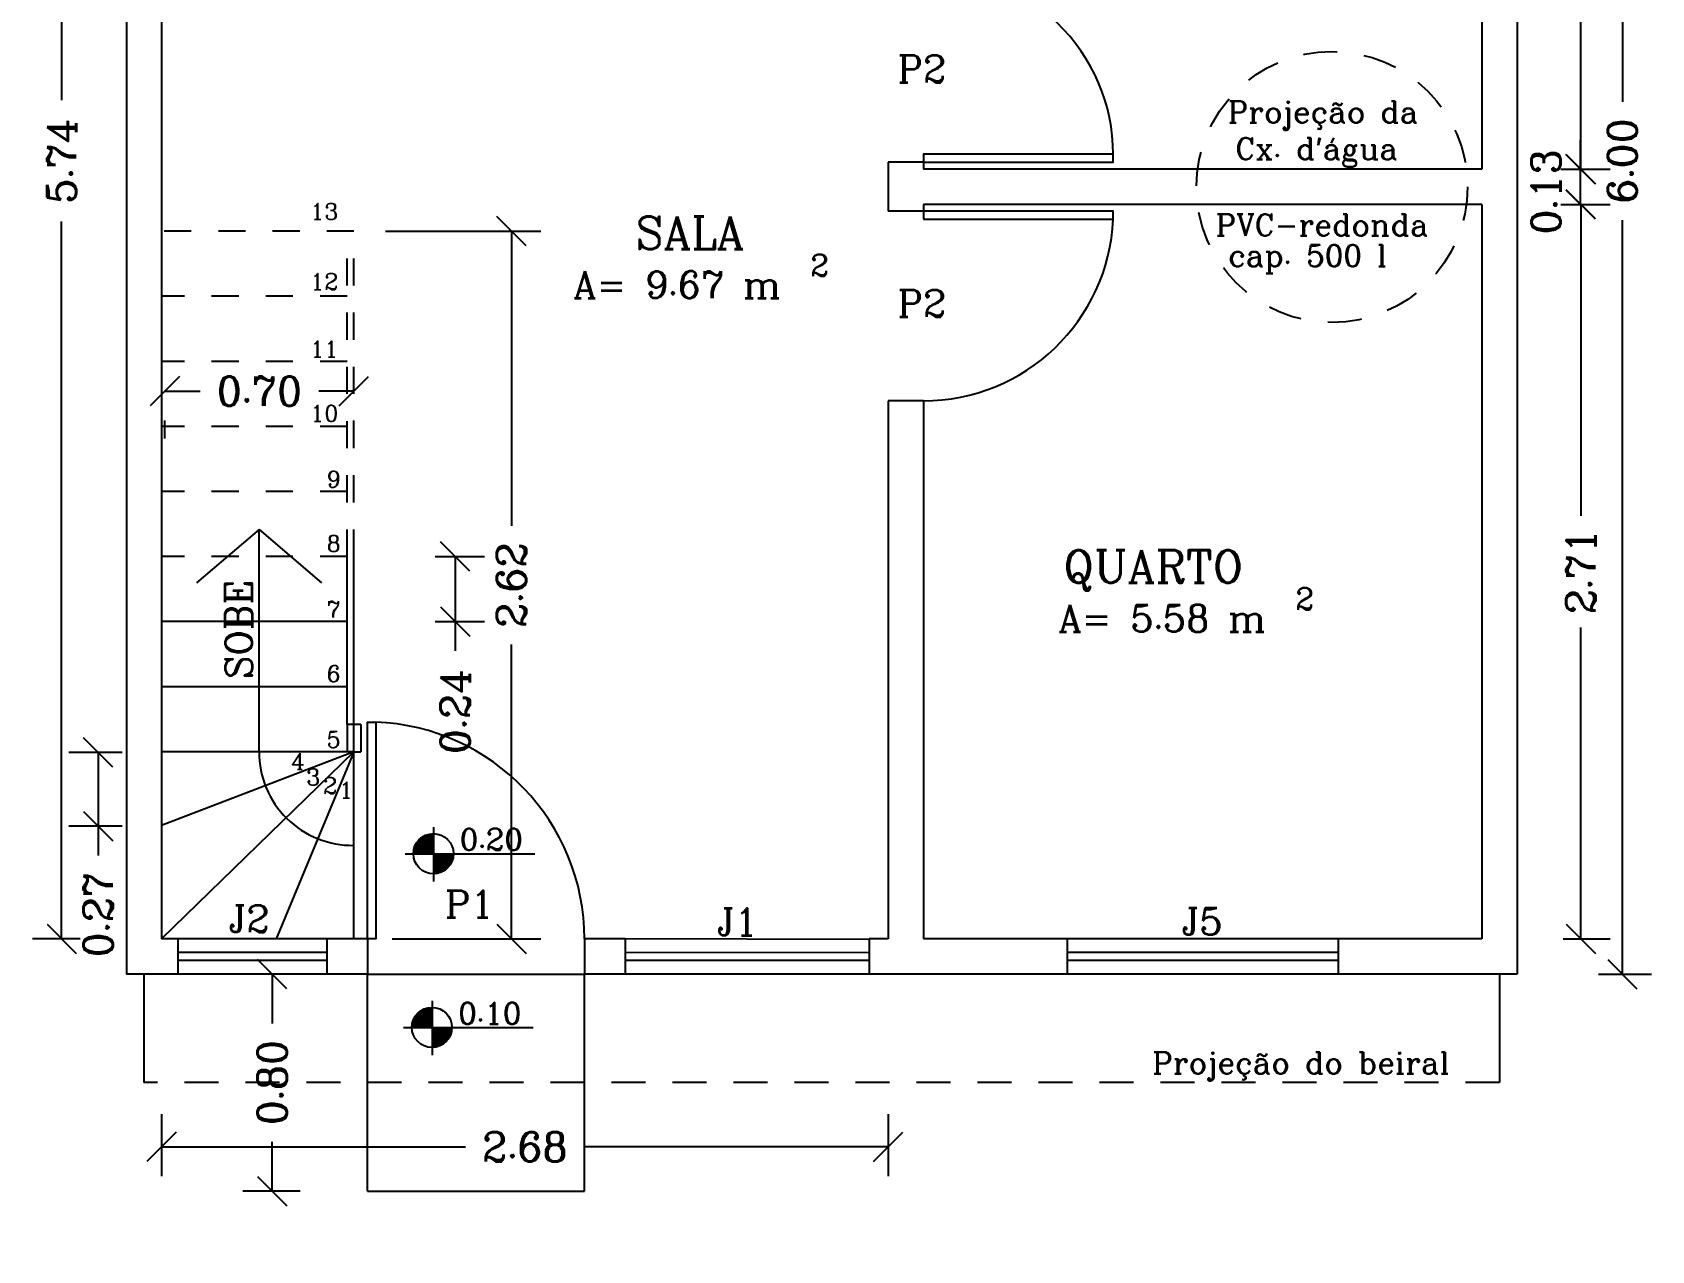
# Model space of a CAD drawing. Extents: x -79 to 141, y 7 to 81.
# Drawn here: x -75.36 to -69.38, y 69.97 to 74.46 of the extents above; entities that cross this region are included whole.
import ezdxf

# ---------------------------------------------------------------- set-up
doc = ezdxf.new("R2010")
doc.units = 0
doc.header["$LTSCALE"] = 10
doc.linetypes.add('DASHED2', pattern=[0.375, 0.25, -0.125])
doc.layers.get('0').update_dxf_attribs({"linetype": 'CONTINUOUS'})
doc.layers.get('DEFPOINTS').update_dxf_attribs({"linetype": 'CONTINUOUS'})
for name, color, linetype in [('COTAS', 244, 'CONTINUOUS'), ('EQUIPAMENTOS', 1, 'CONTINUOUS'), ('ESCADA', 5, 'CONTINUOUS'), ('JANELA', 5, 'CONTINUOUS'), ('MADEIRAMENTODETELHADO', 244, 'CONTINUOUS'), ('PAREDE', 7, 'CONTINUOUS'), ('PISO', 30, 'CONTINUOUS'), ('PORTA', 1, 'CONTINUOUS'), ('TELHADO', 30, 'CONTINUOUS'), ('TEXTO', 1, 'CONTINUOUS')]:
    doc.layers.add(name, color=color, linetype=linetype)
doc.styles.add('ROMANC', font='ROMANC.SHX')
doc.styles.get("Standard").update_dxf_attribs({"font": 'ROMANC.SHX'})
doc.dimstyles.get("Standard").update_dxf_attribs({"dimscale": 0.6, "dimtxt": 0.18, "dimasz": 0.18, "dimexe": 0.18, "dimexo": 0.25, "dimgap": 0.09, "dimtad": 0, "dimzin": 0, "dimtxsty": 'STANDARD', "dimblk1": 'OBLIQUE', "dimblk2": 'OBLIQUE', "dimsah": 1, "dimcen": 0.09, "dimclrd": 30, "dimclre": 30, "dimazin": 3, "dimtfac": 1, "dimtdec": 4, "dimtofl": 0, "dimtmove": 0, "dimatfit": 3, "dimtolj": 1, "dimtzin": 0})

# ---------------------------------------------------------------- blocks, each defined once
blk = doc.blocks.new('_OBLIQUE')
at = {"color": 0, "linetype": 'BYBLOCK'}
blk.add_line((-0.5, -0.5), (0.5, 0.5), dxfattribs=at)
blk = doc.blocks.new('*D176')
at = {"color": 30, "linetype": 'BYBLOCK', "ltscale": 0.05}
for p, q in [((-57.2033, 31.5369), (-57.2033, 31.3088)), ((-54.5233, 31.5369), (-54.5233, 31.3088)), ((-57.2033, 31.4168), (-56.0819, 31.4168)), ((-54.5233, 31.4168), (-55.6447, 31.4168))]:
    blk.add_line(p, q, dxfattribs=at)
at = {"layer": 'DEFPOINTS', "color": 0, "linetype": 'BYBLOCK', "ltscale": 0.05}
for p in [(-57.2033, 31.8369), (-54.5233, 31.8369), (-57.2033, 31.4168)]:
    blk.add_point(p, dxfattribs=at)
at = {"color": 30, "linetype": 'BYBLOCK', "ltscale": 0.05, "xscale": 0.108, "yscale": 0.108, "zscale": 0.108, "rotation": 180}
blk.add_blockref('_OBLIQUE', (-57.2033, 31.4168), dxfattribs=at)
at = {"color": 30, "linetype": 'BYBLOCK', "ltscale": 0.05, "xscale": 0.108, "yscale": 0.108, "zscale": 0.108}
blk.add_blockref('_OBLIQUE', (-54.5233, 31.4168), dxfattribs=at)
at = {"color": 0, "linetype": 'BYBLOCK', "ltscale": 0.05, "insert": (-55.8633, 31.4168), "char_height": 0.108, "attachment_point": 5}
blk.add_mtext('\\A1;2.68', dxfattribs=at)
blk = doc.blocks.new('*D175')
at = {"color": 30, "linetype": 'BYBLOCK', "ltscale": 0.05}
for p, q in [((-56.6373, 32.0538), (-56.9034, 32.0538)), ((-56.7954, 32.0538), (-56.7954, 31.8723)), ((-56.7954, 31.2538), (-56.7954, 31.4352)), ((-56.6923, 31.2538), (-56.9034, 31.2538))]:
    blk.add_line(p, q, dxfattribs=at)
at = {"layer": 'DEFPOINTS', "color": 0, "linetype": 'BYBLOCK', "ltscale": 0.05}
for p in [(-55.3773, 32.0538), (-56.7954, 31.2538), (-55.4323, 31.2538)]:
    blk.add_point(p, dxfattribs=at)
at = {"color": 30, "linetype": 'BYBLOCK', "ltscale": 0.05, "xscale": 0.108, "yscale": 0.108, "zscale": 0.108}
for p, rotation in [((-56.7954, 32.0538), 90), ((-56.7954, 31.2538), 270)]:
    blk.add_blockref('_OBLIQUE', p, dxfattribs=dict(at, rotation=rotation))
at = {"color": 0, "linetype": 'BYBLOCK', "ltscale": 0.05, "insert": (-56.7954, 31.6538), "char_height": 0.108, "attachment_point": 5, "rotation": 90}
blk.add_mtext('\\A1;0.80', dxfattribs=at)
blk = doc.blocks.new('*D174')
at = {"color": 30, "linetype": 'BYBLOCK', "ltscale": 0.05}
for p, q in [((-51.9033, 38.0538), (-51.707, 38.0538)), ((-51.815, 38.0538), (-51.815, 35.2723)), ((-51.815, 32.0538), (-51.815, 34.8352)), ((-51.9033, 32.0538), (-51.707, 32.0538))]:
    blk.add_line(p, q, dxfattribs=at)
at = {"layer": 'DEFPOINTS', "color": 0, "linetype": 'BYBLOCK', "ltscale": 0.05}
for p in [(-52.2033, 38.0538), (-52.2033, 32.0538), (-51.815, 32.0538)]:
    blk.add_point(p, dxfattribs=at)
at = {"color": 30, "linetype": 'BYBLOCK', "ltscale": 0.05, "xscale": 0.108, "yscale": 0.108, "zscale": 0.108}
for p, rotation in [((-51.815, 38.0538), 90), ((-51.815, 32.0538), 270)]:
    blk.add_blockref('_OBLIQUE', p, dxfattribs=dict(at, rotation=rotation))
at = {"color": 0, "linetype": 'BYBLOCK', "ltscale": 0.05, "insert": (-51.815, 35.0538), "char_height": 0.108, "attachment_point": 5, "rotation": 90}
blk.add_mtext('\\A1;6.00', dxfattribs=at)
blk = doc.blocks.new('*D173')
at = {"color": 30, "linetype": 'BYBLOCK', "ltscale": 0.05}
for p, q in [((-57.5033, 37.9238), (-57.68, 37.9238)), ((-57.572, 37.9238), (-57.572, 35.2775)), ((-57.572, 32.1838), (-57.572, 34.83)), ((-57.5033, 32.1838), (-57.68, 32.1838))]:
    blk.add_line(p, q, dxfattribs=at)
at = {"layer": 'DEFPOINTS', "color": 0, "linetype": 'BYBLOCK', "ltscale": 0.05}
for p in [(-57.2033, 37.9238), (-57.572, 32.1838), (-57.2033, 32.1838)]:
    blk.add_point(p, dxfattribs=at)
at = {"color": 30, "linetype": 'BYBLOCK', "ltscale": 0.05, "xscale": 0.108, "yscale": 0.108, "zscale": 0.108}
for p, rotation in [((-57.572, 37.9238), 90), ((-57.572, 32.1838), 270)]:
    blk.add_blockref('_OBLIQUE', p, dxfattribs=dict(at, rotation=rotation))
at = {"color": 0, "linetype": 'BYBLOCK', "ltscale": 0.05, "insert": (-57.572, 35.0538), "char_height": 0.108, "attachment_point": 5, "rotation": 90}
blk.add_mtext('\\A1;5.74', dxfattribs=at)
blk = doc.blocks.new('*D172')
at = {"color": 30, "linetype": 'BYBLOCK', "ltscale": 0.05}
for p, q in [((-52.0333, 37.9238), (-51.8599, 37.9238)), ((-51.9679, 37.9238), (-51.9679, 36.6923)), ((-51.9679, 35.0238), (-51.9679, 36.2552)), ((-52.0333, 35.0238), (-51.8599, 35.0238))]:
    blk.add_line(p, q, dxfattribs=at)
at = {"layer": 'DEFPOINTS', "color": 0, "linetype": 'BYBLOCK', "ltscale": 0.05}
for p in [(-52.3333, 37.9238), (-52.3333, 35.0238), (-51.9679, 35.0238)]:
    blk.add_point(p, dxfattribs=at)
at = {"color": 30, "linetype": 'BYBLOCK', "ltscale": 0.05, "xscale": 0.108, "yscale": 0.108, "zscale": 0.108}
for p, rotation in [((-51.9679, 37.9238), 90), ((-51.9679, 35.0238), 270)]:
    blk.add_blockref('_OBLIQUE', p, dxfattribs=dict(at, rotation=rotation))
at = {"color": 0, "linetype": 'BYBLOCK', "ltscale": 0.05, "insert": (-51.9679, 36.4738), "char_height": 0.108, "attachment_point": 5, "rotation": 90}
blk.add_mtext('\\A1;2.90', dxfattribs=at)
blk = doc.blocks.new('*D179')
at = {"color": 30, "linetype": 'BYBLOCK', "ltscale": 0.05}
for p, q in [((-52.0333, 34.8938), (-51.8599, 34.8938)), ((-51.9679, 34.8938), (-51.9679, 33.7445)), ((-51.9679, 32.1838), (-51.9679, 33.333)), ((-52.0333, 32.1838), (-51.8599, 32.1838)), ((-55.7833, 25.8938), (-54.7152, 25.8938)), ((-54.6072, 25.8938), (-54.6072, 25.1123)), ((-54.6072, 23.8938), (-54.6072, 24.6752)), ((-55.7833, 23.8938), (-54.7152, 23.8938))]:
    blk.add_line(p, q, dxfattribs=at)
at = {"layer": 'DEFPOINTS', "color": 0, "linetype": 'BYBLOCK', "ltscale": 0.05}
for p in [(-52.3333, 34.8938), (-52.3333, 32.1838), (-51.9679, 32.1838), (-54.6072, 25.8938), (-54.5233, 25.8938), (-54.5233, 23.8938)]:
    blk.add_point(p, dxfattribs=at)
at = {"color": 30, "linetype": 'BYBLOCK', "ltscale": 0.05, "xscale": 0.108, "yscale": 0.108, "zscale": 0.108}
for p, rotation in [((-51.9679, 34.8938), 90), ((-51.9679, 32.1838), 270), ((-54.6072, 25.8938), 90), ((-54.6072, 23.8938), 270)]:
    blk.add_blockref('_OBLIQUE', p, dxfattribs=dict(at, rotation=rotation))
at = {"color": 0, "linetype": 'BYBLOCK', "ltscale": 0.05, "char_height": 0.108, "attachment_point": 5, "rotation": 90}
for s, insert in [('\\A1;2.71', (-51.9679, 33.5388)), ('\\A1;2.00', (-54.6072, 24.8938))]:
    blk.add_mtext(s, dxfattribs=dict(at, insert=insert))
blk = doc.blocks.new('*D178')
at = {"color": 30, "linetype": 'BYBLOCK', "ltscale": 0.05}
for p, q in [((-56.194, 33.5945), (-56.0121, 33.5945)), ((-56.1201, 33.5945), (-56.1201, 33.3545)), ((-56.194, 33.3545), (-56.0121, 33.3545)), ((-56.1201, 33.3545), (-56.1201, 33.2465))]:
    blk.add_line(p, q, dxfattribs=at)
at = {"layer": 'DEFPOINTS', "color": 0, "linetype": 'BYBLOCK', "ltscale": 0.05}
for p in [(-56.494, 33.5945), (-56.494, 33.3545), (-56.1201, 33.3545)]:
    blk.add_point(p, dxfattribs=at)
at = {"color": 30, "linetype": 'BYBLOCK', "ltscale": 0.05, "xscale": 0.108, "yscale": 0.108, "zscale": 0.108}
for p, rotation in [((-56.1201, 33.5945), 90), ((-56.1201, 33.3545), 270)]:
    blk.add_blockref('_OBLIQUE', p, dxfattribs=dict(at, rotation=rotation))
at = {"color": 0, "linetype": 'BYBLOCK', "ltscale": 0.05, "insert": (-56.1201, 33.0228), "char_height": 0.108, "attachment_point": 5, "rotation": 90}
blk.add_mtext('\\A1;0.24', dxfattribs=at)
blk = doc.blocks.new('*D177')
at = {"color": 30, "linetype": 'BYBLOCK', "ltscale": 0.05}
for p, q in [((-56.3776, 34.7945), (-55.8049, 34.7945)), ((-55.9129, 34.7945), (-55.9129, 33.7077)), ((-55.9129, 32.1838), (-55.9129, 33.2705)), ((-56.3526, 32.1838), (-55.8049, 32.1838))]:
    blk.add_line(p, q, dxfattribs=at)
at = {"layer": 'DEFPOINTS', "color": 0, "linetype": 'BYBLOCK', "ltscale": 0.05}
for p in [(-56.6776, 34.7945), (-56.6526, 32.1838), (-55.9129, 32.1838)]:
    blk.add_point(p, dxfattribs=at)
at = {"color": 30, "linetype": 'BYBLOCK', "ltscale": 0.05, "xscale": 0.108, "yscale": 0.108, "zscale": 0.108}
for p, rotation in [((-55.9129, 34.7945), 90), ((-55.9129, 32.1838), 270)]:
    blk.add_blockref('_OBLIQUE', p, dxfattribs=dict(at, rotation=rotation))
at = {"color": 0, "linetype": 'BYBLOCK', "ltscale": 0.05, "insert": (-55.9129, 33.4891), "char_height": 0.108, "attachment_point": 5, "rotation": 90}
blk.add_mtext('\\A1;{2.62}', dxfattribs=at)
blk = doc.blocks.new('*D180')
at = {"color": 30, "linetype": 'BYBLOCK', "ltscale": 0.05}
for p, q in [((-57.3488, 32.8716), (-57.5457, 32.8716)), ((-57.4377, 32.8716), (-57.4377, 32.5996)), ((-57.3488, 32.5996), (-57.5457, 32.5996)), ((-57.4377, 32.5996), (-57.4377, 32.4916)), ((-55.7833, 25.8938), (-54.8284, 25.8938)), ((-54.7204, 25.8938), (-54.7204, 25.7623)), ((-54.7204, 25.1938), (-54.7204, 25.3252)), ((-55.7833, 25.1938), (-54.8284, 25.1938))]:
    blk.add_line(p, q, dxfattribs=at)
at = {"layer": 'DEFPOINTS', "color": 0, "linetype": 'BYBLOCK', "ltscale": 0.05}
for p in [(-57.0488, 32.8716), (-57.4377, 32.5996), (-57.0488, 32.5996), (-54.7204, 25.8938), (-54.5233, 25.8938), (-54.5233, 25.1938)]:
    blk.add_point(p, dxfattribs=at)
at = {"color": 30, "linetype": 'BYBLOCK', "ltscale": 0.05, "xscale": 0.108, "yscale": 0.108, "zscale": 0.108}
for p, rotation in [((-57.4377, 32.8716), 90), ((-57.4377, 32.5996), 270), ((-54.7204, 25.8938), 90), ((-54.7204, 25.1938), 270)]:
    blk.add_blockref('_OBLIQUE', p, dxfattribs=dict(at, rotation=rotation))
at = {"color": 0, "linetype": 'BYBLOCK', "ltscale": 0.05, "char_height": 0.108, "attachment_point": 5, "rotation": 90}
for s, insert in [('\\A1;0.27', (-57.4377, 32.2731)), ('\\A1;0.70', (-54.7204, 25.5438))]:
    blk.add_mtext(s, dxfattribs=dict(at, insert=insert))
blk = doc.blocks.new('*X56')
at = {"color": 0, "linetype": 'CONTINUOUS', "ltscale": 0.05}
for p, q in [((-55.4467, 9.8829), (-55.373, 9.9566)), ((-55.4466, 9.8865), (-55.3767, 9.9564)), ((-55.4463, 9.8904), (-55.3805, 9.9561)), ((-55.4458, 9.8944), (-55.3846, 9.9556)), ((-55.4449, 9.8988), (-55.389, 9.9547)), ((-55.444, 9.8821), (-55.372, 9.9541)), ((-55.4437, 9.9036), (-55.3938, 9.9535)), ((-55.4418, 9.909), (-55.3991, 9.9517)), ((-55.4404, 9.8821), (-55.372, 9.9505)), ((-55.4391, 9.9152), (-55.4054, 9.9489)), ((-55.4369, 9.8821), (-55.372, 9.947)), ((-55.4343, 9.9236), (-55.4138, 9.9441)), ((-55.4333, 9.8821), (-55.372, 9.9435)), ((-55.4298, 9.8821), (-55.372, 9.9399)), ((-55.4263, 9.8821), (-55.372, 9.9364)), ((-55.4227, 9.8821), (-55.372, 9.9328)), ((-55.4192, 9.8821), (-55.372, 9.9293)), ((-55.4157, 9.8821), (-55.372, 9.9258)), ((-55.4121, 9.8821), (-55.372, 9.9222)), ((-55.4086, 9.8821), (-55.372, 9.9187)), ((-55.4051, 9.8821), (-55.372, 9.9152)), ((-55.4015, 9.8821), (-55.372, 9.9116)), ((-55.398, 9.8821), (-55.372, 9.9081)), ((-55.3945, 9.8821), (-55.372, 9.9046)), ((-55.3909, 9.8821), (-55.372, 9.901)), ((-55.3874, 9.8821), (-55.372, 9.8975)), ((-55.3838, 9.8821), (-55.372, 9.894)), ((-55.3803, 9.8821), (-55.372, 9.8904)), ((-55.3768, 9.8821), (-55.372, 9.8869)), ((-55.3732, 9.8821), (-55.372, 9.8834)), ((-55.372, 9.8798), (-55.3697, 9.8821)), ((-55.372, 9.8763), (-55.3662, 9.8821)), ((-55.372, 9.8727), (-55.3626, 9.8821)), ((-55.372, 9.8692), (-55.3591, 9.8821)), ((-55.372, 9.8657), (-55.3556, 9.8821)), ((-55.372, 9.8621), (-55.352, 9.8821)), ((-55.372, 9.8586), (-55.3485, 9.8821)), ((-55.372, 9.8551), (-55.345, 9.8821)), ((-55.372, 9.8515), (-55.3414, 9.8821)), ((-55.372, 9.848), (-55.3379, 9.8821)), ((-55.372, 9.8445), (-55.3344, 9.8821)), ((-55.372, 9.8409), (-55.3308, 9.8821)), ((-55.372, 9.8374), (-55.3273, 9.8821)), ((-55.372, 9.8339), (-55.3237, 9.8821)), ((-55.372, 9.8303), (-55.3202, 9.8821)), ((-55.372, 9.8268), (-55.3167, 9.8821)), ((-55.372, 9.8232), (-55.3131, 9.8821)), ((-55.372, 9.8197), (-55.3096, 9.8821)), ((-55.372, 9.8162), (-55.3061, 9.8821)), ((-55.372, 9.8126), (-55.3025, 9.8821)), ((-55.372, 9.8091), (-55.299, 9.8821)), ((-55.369, 9.8086), (-55.2988, 9.8788)), ((-55.3651, 9.8089), (-55.2991, 9.875)), ((-55.3611, 9.8094), (-55.2996, 9.8709)), ((-55.3567, 9.8102), (-55.3004, 9.8665)), ((-55.352, 9.8115), (-55.3016, 9.8618)), ((-55.3467, 9.8132), (-55.3034, 9.8565)), ((-55.3405, 9.8159), (-55.3061, 9.8503)), ((-55.3324, 9.8205), (-55.3106, 9.8422))]:
    blk.add_line(p, q, dxfattribs=at)
blk = doc.blocks.new('*D181')
at = {"color": 30, "linetype": 'BYBLOCK', "ltscale": 0.05}
for p, q in [((-57.191, 34.2048), (-57.0611, 34.2048)), ((-56.494, 34.2048), (-56.6239, 34.2048)), ((-57.191, 34.0297), (-57.191, 34.0968)), ((-56.494, 34.0297), (-56.494, 34.0968)), ((-55.8133, 25.8938), (-55.8133, 26.1098)), ((-54.5542, 25.8938), (-55.7053, 25.8938)), ((-55.8133, 25.3525), (-55.8133, 25.3525)), ((-54.5542, 25.3525), (-55.7053, 25.3525))]:
    blk.add_line(p, q, dxfattribs=at)
at = {"layer": 'DEFPOINTS', "color": 0, "linetype": 'BYBLOCK', "ltscale": 0.05}
for p in [(-57.191, 34.3297), (-56.494, 34.3297), (-57.191, 34.2048), (-55.8142, 25.8938), (-55.8133, 25.8938), (-55.8142, 25.3525)]:
    blk.add_point(p, dxfattribs=at)
at = {"color": 30, "linetype": 'BYBLOCK', "ltscale": 0.05, "xscale": 0.108, "yscale": 0.108, "zscale": 0.108}
for p, rotation in [((-57.191, 34.2048), 180), ((-55.8133, 25.8938), 270), ((-55.8133, 25.3525), 90)]:
    blk.add_blockref('_OBLIQUE', p, dxfattribs=dict(at, rotation=rotation))
blk.add_blockref('_OBLIQUE', (-56.494, 34.2048), dxfattribs=at)
at = {"color": 0, "linetype": 'BYBLOCK', "ltscale": 0.05, "insert": (-56.8425, 34.2048), "char_height": 0.108, "attachment_point": 5}
blk.add_mtext('\\A1;0.70', dxfattribs=at)
at = {"color": 0, "linetype": 'BYBLOCK', "ltscale": 0.05, "insert": (-55.8133, 25.6231), "char_height": 0.108, "attachment_point": 5, "rotation": 90}
blk.add_mtext('\\A1;{0.55}', dxfattribs=at)

msp = doc.modelspace()

# ---------------------------------------------------------------- linework, layer by layer
at = {"color": 30, "linetype": 'BYBLOCK', "ltscale": 0.05}
for p, q in [((-69.64547, 73.95797), (-69.64547, 74.06597)), ((-69.71808, 73.95797), (-69.53747, 73.95797)), ((-69.64547, 73.82797), (-69.64547, 73.95797)), ((-69.71808, 73.82797), (-69.53747, 73.82797))]:
    msp.add_line(p, q, dxfattribs=at)
at = {"color": 244, "ltscale": 0.3}
for p, q in [((-74.19468, 71.90868), (-74.19468, 72.52868)), ((-74.16968, 71.80868), (-74.16968, 72.52868)), ((-74.19468, 72.28868), (-74.87896, 72.28868)), ((-74.19468, 72.04868), (-74.87896, 72.04868)), ((-74.16968, 71.80868), (-74.87896, 71.80868)), ((-74.16968, 71.11797), (-74.16968, 71.80868))]:
    msp.add_line(p, q, dxfattribs=at)
at = {"layer": 'COTAS', "color": 30, "linetype": 'CONTINUOUS', "ltscale": 0.3}
for p, q in [((-74.51968, 72.62848), (-74.75006, 72.4316)), ((-74.51968, 71.80868), (-74.51968, 72.62848)), ((-74.51968, 72.62848), (-74.2893, 72.4316))]:
    msp.add_line(p, q, dxfattribs=at)
at = {"layer": 'COTAS', "color": 244, "linetype": 'CONTINUOUS', "ltscale": 0.3}
msp.add_line((-74.51968, 71.80868), (-74.51968, 72.62848), dxfattribs=at)
at = {"layer": 'COTAS', "color": 244, "linetype": 'CONTINUOUS', "ltscale": 0.05}
for p, q in [((-73.87552, 71.53006), (-73.87552, 71.32988)), ((-73.98067, 71.43207), (-73.50266, 71.43207)), ((-73.88113, 70.88925), (-73.88113, 70.68906)), ((-73.98628, 70.79125), (-73.50827, 70.79125))]:
    msp.add_line(p, q, dxfattribs=at)
for centre in [(-73.87622, 71.43249), (-73.88183, 70.79167)]:
    msp.add_circle(centre, 0.07403, dxfattribs=at)
at = {"layer": 'COTAS', "color": 30, "linetype": 'CONTINUOUS', "ltscale": 0.3}
msp.add_arc((-74.17501, 71.80796), 0.34467, 179.879235, 270.886041, dxfattribs=at)
at = {"layer": 'DEFPOINTS', "color": 0, "linetype": 'BYBLOCK', "ltscale": 0.05}
for p in [(-70.01808, 73.95797), (-69.64547, 73.95797), (-70.01808, 73.82797)]:
    msp.add_point(p, dxfattribs=at)
at = {"layer": 'EQUIPAMENTOS', "color": 244, "linetype": 'CONTINUOUS', "ltscale": 0.3}
for q in [(-74.87896, 71.53669), (-74.87896, 71.11797), (-74.45579, 71.11797)]:
    msp.add_line((-74.16968, 71.80868), q, dxfattribs=at)
at = {"layer": 'EQUIPAMENTOS', "color": 30, "linetype": 'DASHED2', "ltscale": 0.05}
msp.add_circle((-70.5619, 73.89214), 0.5, dxfattribs=at)
at = {"layer": 'ESCADA', "color": 30, "linetype": 'DASHED2', "ltscale": 0.02}
for p, q in [((-74.16968, 73.72868), (-74.87896, 73.72868)), ((-74.19468, 72.52868), (-74.19468, 73.72868)), ((-74.16968, 72.52868), (-74.16968, 73.72868)), ((-74.19468, 73.48868), (-74.87896, 73.48868)), ((-74.19468, 73.24868), (-74.87896, 73.24868)), ((-74.19468, 73.00868), (-74.87896, 73.00868)), ((-74.19468, 72.76868), (-74.87896, 72.76868)), ((-74.19468, 72.52868), (-74.87896, 72.52868))]:
    msp.add_line(p, q, dxfattribs=at)
at = {"layer": 'JANELA', "color": 244, "linetype": 'CONTINUOUS', "ltscale": 0.3}
for p, q in [((-74.26896, 71.11797), (-74.81896, 71.11797)), ((-72.26896, 71.11662), (-73.16896, 71.11797)), ((-70.53896, 71.11797), (-71.53896, 71.11797)), ((-74.26896, 70.98797), (-74.84896, 70.98797)), ((-72.26896, 70.98797), (-73.16896, 70.98797)), ((-70.53896, 70.98797), (-71.53896, 70.98797))]:
    msp.add_line(p, q, dxfattribs=at)
at = {"layer": 'JANELA', "color": 1, "linetype": 'CONTINUOUS', "ltscale": 0.3}
for p, q in [((-74.26896, 71.06797), (-74.81896, 71.06797)), ((-74.26896, 71.03797), (-74.81896, 71.03797)), ((-72.26903, 71.06662), (-73.16903, 71.06797)), ((-72.26896, 71.03797), (-73.16896, 71.03797)), ((-70.53896, 71.06797), (-71.53896, 71.06797)), ((-70.53896, 71.03797), (-71.53896, 71.03797))]:
    msp.add_line(p, q, dxfattribs=at)
at = {"layer": 'MADEIRAMENTODETELHADO', "color": 244, "linetype": 'DASHED2', "ltscale": 0.05}
msp.add_line((-74.16968, 71.90868), (-74.19468, 71.90868), dxfattribs=at)
at = {"layer": 'MADEIRAMENTODETELHADO', "color": 244, "linetype": 'CONTINUOUS', "ltscale": 0.3}
for p, q in [((-74.19468, 71.90868), (-74.19468, 71.80868)), ((-74.14468, 71.90868), (-74.16968, 71.90868)), ((-74.14468, 71.90868), (-74.14468, 71.80868)), ((-74.16968, 71.80868), (-74.14468, 71.80868))]:
    msp.add_line(p, q, dxfattribs=at)
at = {"layer": 'PAREDE', "color": 7, "linetype": 'CONTINUOUS', "ltscale": 0.3}
for p, q in [((-75.00896, 76.98797), (-75.00896, 70.98797)), ((-69.87896, 76.98797), (-69.87896, 70.98797)), ((-74.87896, 76.85797), (-74.87896, 71.11797)), ((-70.00896, 76.85797), (-70.00896, 73.95797)), ((-72.19896, 73.98297), (-72.19896, 73.80297)), ((-72.06896, 73.98297), (-72.19896, 73.98297)), ((-72.06896, 73.98297), (-72.06896, 73.95797)), ((-70.00896, 73.95797), (-72.06896, 73.95797)), ((-70.00896, 73.82797), (-72.06896, 73.82797)), ((-72.06896, 73.82797), (-72.06896, 73.80297)), ((-70.00896, 73.82797), (-70.00896, 71.11797)), ((-72.06896, 73.80297), (-72.19896, 73.80297)), ((-72.19896, 73.10297), (-72.19896, 71.11797)), ((-72.06896, 73.10297), (-72.19896, 73.10297)), ((-72.06896, 73.10297), (-72.06896, 71.11797)), ((-74.81896, 71.11797), (-74.87896, 71.11797)), ((-74.81896, 71.11797), (-74.81896, 70.98797)), ((-74.11896, 71.11797), (-74.26896, 71.11797)), ((-74.26896, 71.11797), (-74.26896, 70.98797)), ((-74.11896, 71.11797), (-74.11896, 70.98797)), ((-73.31896, 71.11797), (-73.31896, 70.98797)), ((-73.16896, 71.11797), (-73.31896, 71.11797)), ((-73.16896, 71.11797), (-73.16896, 70.98797)), ((-72.19896, 71.11797), (-72.26896, 71.11797)), ((-72.26896, 71.11662), (-72.26896, 70.98797)), ((-71.53896, 71.11797), (-72.06896, 71.11797)), ((-71.53896, 71.11797), (-71.53896, 70.98797)), ((-70.00896, 71.11797), (-70.53896, 71.11797)), ((-70.53896, 71.11797), (-70.53896, 70.98797)), ((-74.81896, 70.98797), (-75.00896, 70.98797)), ((-74.11896, 70.98797), (-74.26896, 70.98797)), ((-73.16896, 70.98797), (-73.31896, 70.98797)), ((-71.53896, 70.98797), (-72.26896, 70.98797)), ((-69.87896, 70.98797), (-70.53896, 70.98797))]:
    msp.add_line(p, q, dxfattribs=at)
at = {"layer": 'PISO', "color": 1, "linetype": 'CONTINUOUS', "ltscale": 0.05}
for p, q in [((-74.11896, 70.18797), (-74.11896, 70.98797)), ((-74.11896, 70.98797), (-73.31896, 70.98797)), ((-73.31896, 70.18797), (-73.31896, 70.98797)), ((-74.11896, 70.18797), (-73.31896, 70.18797))]:
    msp.add_line(p, q, dxfattribs=at)
at = {"layer": 'PORTA', "color": 1, "linetype": 'CONTINUOUS', "ltscale": 0.3}
for points in [[(-72.06896, 73.98297), (-71.36896, 73.98297), (-71.36896, 74.01297), (-72.06896, 74.01297)], [(-72.06896, 73.77297), (-71.36896, 73.77297), (-71.36896, 73.80297), (-72.06896, 73.80297)]]:
    msp.add_lwpolyline(points, close=True, dxfattribs=at)
at = {"layer": 'PORTA', "linetype": 'CONTINUOUS', "ltscale": 0.05}
msp.add_lwpolyline([(-74.11896, 71.11797), (-74.11896, 71.91797), (-74.08896, 71.91797), (-74.08896, 71.11797)], close=True, dxfattribs=at)
at = {"layer": 'PORTA', "color": 30, "linetype": 'CONTINUOUS', "ltscale": 0.3}
for centre, radius, start, end in [((-72.0396, 74.01297), 0.67064, 0, 92.508903), ((-72.06896, 73.80364), 0.70067, 270, 357.491097)]:
    msp.add_arc(centre, radius, start, end, dxfattribs=at)
at = {"layer": 'PORTA', "color": 30, "linetype": 'CONTINUOUS', "ltscale": 0.05}
msp.add_arc((-74.11954, 71.11797), 0.80058, 360, 87.810619, dxfattribs=at)
at = {"layer": 'TELHADO', "color": 30, "linetype": 'CONTINUOUS', "ltscale": 0.05}
for p, q in [((-74.94396, 70.98797), (-74.94396, 70.58797)), ((-69.94396, 70.98797), (-69.94396, 70.58797))]:
    msp.add_line(p, q, dxfattribs=at)
at = {"layer": 'TELHADO', "color": 30, "linetype": 'DASHED2', "ltscale": 0.05}
msp.add_line((-69.94396, 70.58797), (-74.94396, 70.58797), dxfattribs=at)

# ---------------------------------------------------------------- block references
at = {"color": 30, "linetype": 'BYBLOCK', "ltscale": 0.05, "xscale": 0.108, "yscale": 0.108, "zscale": 0.108}
for p, rotation in [((-69.64547, 73.95797), 90), ((-69.64547, 73.82797), 270)]:
    msp.add_blockref('_OBLIQUE', p, dxfattribs=dict(at, rotation=rotation))
at = {"layer": 'COTAS', "color": 244, "linetype": 'CONTINUOUS', "ltscale": 0.05}
for p in [(-18.50352, 61.54996), (-18.50913, 60.90915)]:
    msp.add_blockref('*X56', p, dxfattribs=at)

# ---------------------------------------------------------------- texts
at = {"color": 244, "linetype": 'BYBLOCK', "ltscale": 0.05, "insert": (-69.77235, 73.87369), "char_height": 0.108, "attachment_point": 5, "rotation": 90}
msp.add_mtext('\\A1;0.13', dxfattribs=at)
at = {"layer": 'TEXTO', "color": 1, "ltscale": 0.3, "style": 'ROMANC'}
for s, height, p in [('P2', 0.1, (-72.16475, 74.27798)), ('SALA', 0.12, (-73.13091, 73.66288)), ('2', 0.08, (-72.48584, 73.56344)), ('A= 9.67 m', 0.1, (-73.36078, 73.4815)), ('P2', 0.1, (-72.16475, 73.41295)), ('QUARTO', 0.12, (-71.55263, 72.43214)), ('2', 0.08, (-70.6964, 72.3327)), ('A= 5.58 m', 0.1, (-71.57134, 72.25076)), ('P1', 0.1, (-73.83376, 71.19713)), ('J2', 0.1, (-74.63097, 71.14253)), ('J1', 0.1, (-72.82997, 71.13132)), ('J5', 0.1, (-71.11561, 71.13266))]:
    msp.add_text(s, height=height, rotation=360, dxfattribs=at).set_placement(p)
at = {"layer": 'TEXTO', "color": 244, "ltscale": 0.3, "style": 'ROMANC'}
for s, height, p in [('Projeção da', 0.08, (-70.94592, 74.12832)), ("Cx. d'água", 0.08, (-70.91774, 73.99327)), ('13', 0.06, (-74.33037, 73.77146)), ('PVC-redonda', 0.08, (-70.99039, 73.71205)), ('cap. 500 l', 0.08, (-70.94475, 73.59917)), ('12', 0.06, (-74.33037, 73.51314)), ('11', 0.06, (-74.33037, 73.26394)), ('10', 0.06, (-74.33037, 73.0269)), ('9', 0.06, (-74.27016, 72.78378)), ('8', 0.06, (-74.27016, 72.54673)), ('7', 0.06, (-74.27016, 72.30361)), ('6', 0.06, (-74.27016, 72.06657)), ('5', 0.06, (-74.27016, 71.82345)), ('4', 0.06, (-74.40138, 71.74321)), ('3', 0.06, (-74.34549, 71.68555)), ('2', 0.06, (-74.28289, 71.65387)), ('1', 0.06, (-74.2243, 71.63715)), ('0.20', 0.08, (-73.77913, 71.44495)), ('0.10', 0.08, (-73.78474, 70.80414)), ('Projeção do beiral', 0.08, (-71.2242, 70.6208))]:
    msp.add_text(s, height=height, rotation=360, dxfattribs=at).set_placement(p)
at = {"layer": 'TEXTO', "color": 30, "ltscale": 0.3, "style": 'ROMANC'}
msp.add_text('SOBE', height=0.1, rotation=90, dxfattribs=at).set_placement((-74.54434, 72.07734))

# ---------------------------------------------------------------- dimensions: what is measured, and where the dimension line sits
at = {"layer": 'COTAS', "color": 244, "linetype": 'CONTINUOUS', "ltscale": 0.05}
dim = msp.add_linear_dim(base=(-73.58852, 71.11797), p1=(-74.35327, 73.72868), p2=(-74.32827, 71.11797), angle=90, text='{2.62}', dimstyle='STANDARD', override={"dimexo": 0.5}, dxfattribs=at)
dim.commit()
dim.dimension.update_dxf_attribs({"geometry": '*D177', "text_midpoint": (-73.58852, 72.42333), "insert": (-17.67566, 38.93421)})
for base, p1, p2, override, picture, middle in [((-75.11341, 71.53384), (-74.72449, 71.80583), (-74.72449, 71.53384), {"dimexo": 0.5}, '*D180', (-75.11341, 71.20727)), ((-74.47109, 70.18797), (-73.05298, 70.98797), (-73.10798, 70.18797), {"dimexo": 2.1}, '*D175', (-74.47109, 70.58797))]:
    dim = msp.add_linear_dim(base=base, p1=p1, p2=p2, angle=90, dimstyle='STANDARD', override=override, dxfattribs=at)
    dim.commit()
    dim.dimension.update_dxf_attribs({"geometry": picture, "text_midpoint": middle, "insert": (-17.67566, 38.93421)})
at = {"layer": 'JANELA', "color": 244, "linetype": 'CONTINUOUS', "ltscale": 0.3}
for base, p1, p2, picture, middle in [((-69.49066, 70.98797), (-69.87896, 76.98797), (-69.87896, 70.98797), '*D174', (-69.49066, 73.98797)), ((-69.64354, 73.95797), (-70.00896, 76.85797), (-70.00896, 73.95797), '*D172', (-69.64354, 75.40797)), ((-69.64354, 71.11797), (-70.00896, 73.82797), (-70.00896, 71.11797), '*D179', (-69.64354, 72.47297)), ((-73.79576, 72.28868), (-74.16968, 72.52868), (-74.16968, 72.28868), '*D178', (-73.79576, 71.95697))]:
    dim = msp.add_linear_dim(base=base, p1=p1, p2=p2, angle=270, dimstyle='STANDARD', override={"dimexo": 0.5}, dxfattribs=at)
    dim.commit()
    dim.dimension.update_dxf_attribs({"geometry": picture, "text_midpoint": middle, "insert": (-17.67566, 38.93421)})
at = {"layer": 'JANELA', "color": 1, "linetype": 'CONTINUOUS', "ltscale": 0.3}
dim = msp.add_linear_dim(base=(-74.86666, 73.139), p1=(-74.16968, 73.26386), p2=(-74.86666, 73.26386), dimstyle='STANDARD', override={"dimexo": 0.5}, dxfattribs=at)
dim.commit()
dim.dimension.update_dxf_attribs({"geometry": '*D181', "text_midpoint": (-74.51817, 73.139), "insert": (-17.67566, 38.93421)})
at = {"layer": 'JANELA', "color": 244, "linetype": 'CONTINUOUS', "ltscale": 0.3}
dim = msp.add_linear_dim(base=(-74.87896, 70.35099), p1=(-72.19896, 70.7711), p2=(-74.87896, 70.7711), dimstyle='STANDARD', override={"dimexo": 0.5}, dxfattribs=at)
dim.commit()
dim.dimension.update_dxf_attribs({"geometry": '*D176', "text_midpoint": (-73.53896, 70.35099), "insert": (-17.67566, 38.93421)})
at = {"layer": 'PAREDE', "color": 244, "linetype": 'CONTINUOUS', "ltscale": 0.3}
dim = msp.add_linear_dim(base=(-75.24765, 71.11797), p1=(-74.87896, 76.85797), p2=(-74.87896, 71.11797), angle=270, dimstyle='STANDARD', override={"dimexo": 0.5}, dxfattribs=at)
dim.commit()
dim.dimension.update_dxf_attribs({"geometry": '*D173', "text_midpoint": (-75.24765, 73.98797), "insert": (-17.67566, 38.93421)})

doc.saveas('drawing.dxf')
